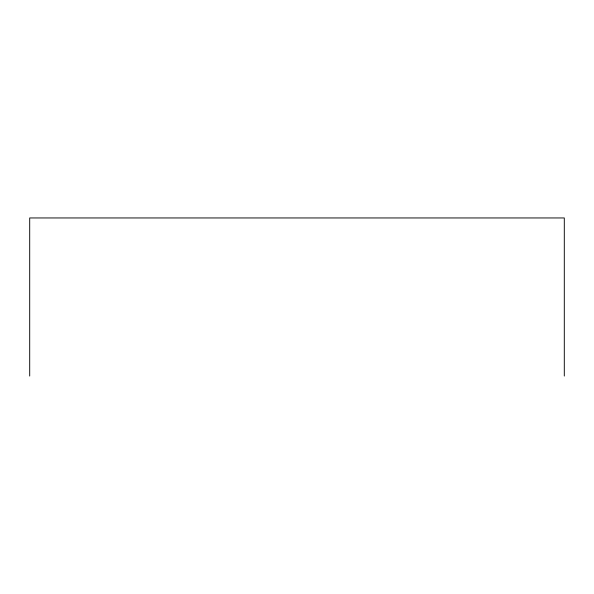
<?xml version="1.0" encoding="UTF-8"?>
<svg xmlns="http://www.w3.org/2000/svg" width="594" height="594" viewBox="0 0 594 594"><rect width="100%" height="100%" fill="white"/><g stroke="black" fill="none" stroke-linecap="round" stroke-linejoin="round"><path stroke-width="0.89" d="M564.3 376.047L564.3 217.953L29.7 217.953L29.7 376.047"/></g></svg>
